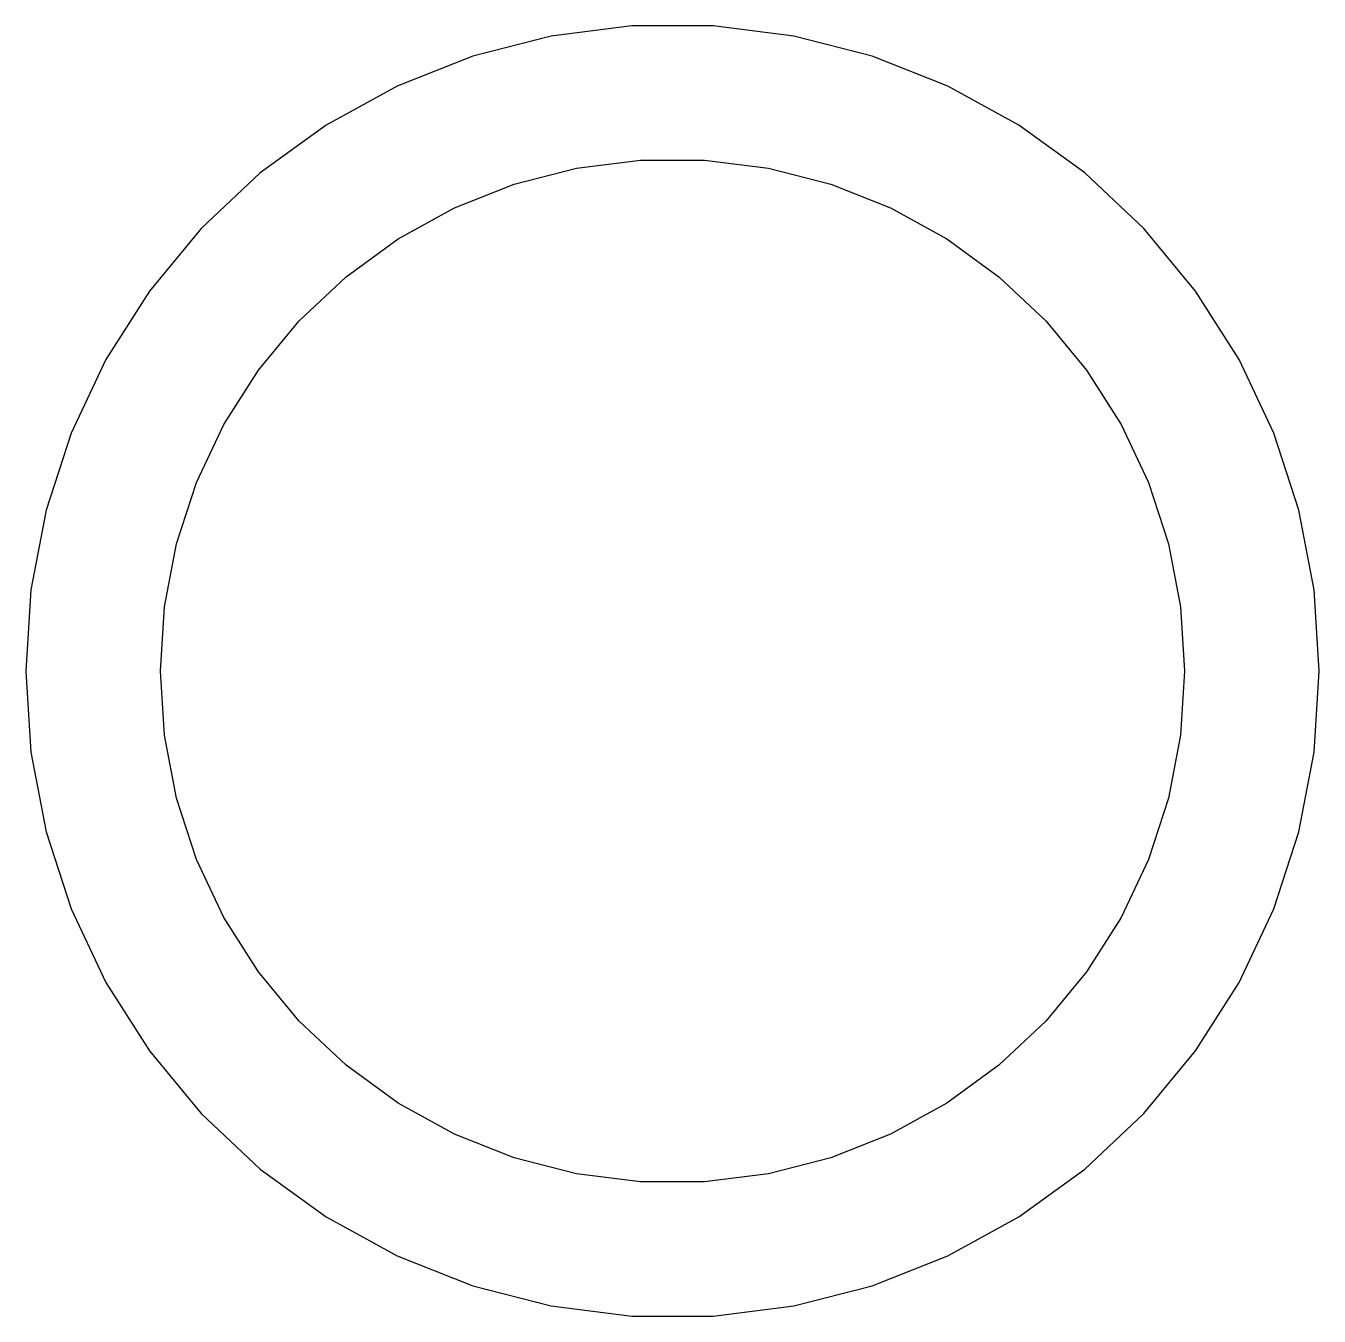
# Model space of a CAD drawing. Header units: metres. Extents: x -60 to 60, y -60 to 60.
import ezdxf

# ---------------------------------------------------------------- set-up
doc = ezdxf.new("R2010")
doc.units = ezdxf.units.M

msp = doc.modelspace()

# ---------------------------------------------------------------- linework, layer by layer
for p, q in [((-11.2429, 58.9372), (-18.541, 57.0634)), ((-3.76743, 59.8816), (-11.2429, 58.9372)), ((3.76743, 59.8816), (-3.76743, 59.8816)), ((11.2429, 58.9372), (3.76743, 59.8816)), ((18.541, 57.0634), (11.2429, 58.9372)), ((-18.541, 57.0634), (-25.5468, 54.2896)), ((25.5468, 54.2896), (18.541, 57.0634)), ((-25.5468, 54.2896), (-32.1496, 50.6597)), ((32.1496, 50.6597), (25.5468, 54.2896)), ((-32.1496, 50.6597), (-38.2454, 46.2308)), ((38.2454, 46.2308), (32.1496, 50.6597)), ((-8.9006, 46.6586), (-2.98254, 47.4063)), ((-2.98254, 47.4063), (2.98254, 47.4063)), ((2.98254, 47.4063), (8.9006, 46.6586)), ((-38.2454, 46.2308), (-43.7381, 41.0728)), ((-14.6783, 45.1752), (-8.9006, 46.6586)), ((8.9006, 46.6586), (14.6783, 45.1752)), ((43.7381, 41.0728), (38.2454, 46.2308)), ((-20.2245, 42.9793), (-14.6783, 45.1752)), ((14.6783, 45.1752), (20.2245, 42.9793)), ((-25.4518, 40.1056), (-20.2245, 42.9793)), ((20.2245, 42.9793), (25.4518, 40.1056)), ((-43.7381, 41.0728), (-48.541, 35.2671)), ((48.541, 35.2671), (43.7381, 41.0728)), ((-30.2776, 36.5994), (-25.4518, 40.1056)), ((25.4518, 40.1056), (30.2776, 36.5994)), ((-34.626, 32.516), (-30.2776, 36.5994)), ((30.2776, 36.5994), (34.626, 32.516)), ((-48.541, 35.2671), (-52.5784, 28.9052)), ((52.5784, 28.9052), (48.541, 35.2671)), ((-38.4283, 27.9198), (-34.626, 32.516)), ((34.626, 32.516), (38.4283, 27.9198)), ((-52.5784, 28.9052), (-55.7866, 22.0875)), ((55.7866, 22.0875), (52.5784, 28.9052)), ((-41.6246, 22.8833), (-38.4283, 27.9198)), ((38.4283, 27.9198), (41.6246, 22.8833)), ((-44.1644, 17.4859), (-41.6246, 22.8833)), ((41.6246, 22.8833), (44.1644, 17.4859)), ((-55.7866, 22.0875), (-58.115, 14.9214)), ((58.115, 14.9214), (55.7866, 22.0875)), ((-46.0077, 11.8128), (-44.1644, 17.4859)), ((44.1644, 17.4859), (46.0077, 11.8128)), ((-58.115, 14.9214), (-59.5269, 7.51999)), ((59.5269, 7.51999), (58.115, 14.9214)), ((-47.1254, 5.95332), (-46.0077, 11.8128)), ((46.0077, 11.8128), (47.1254, 5.95332)), ((-59.5269, 7.51999), (-60, 0)), ((60, 0), (59.5269, 7.51999)), ((-47.5, 0), (-47.1254, 5.95332)), ((47.1254, 5.95332), (47.5, 0)), ((-60, 0), (-59.5269, -7.51999)), ((-47.1254, -5.95332), (-47.5, 0)), ((47.5, 0), (47.1254, -5.95332)), ((59.5269, -7.51999), (60, 0)), ((-46.0077, -11.8128), (-47.1254, -5.95332)), ((47.1254, -5.95332), (46.0077, -11.8128)), ((-59.5269, -7.51999), (-58.115, -14.9214)), ((58.115, -14.9214), (59.5269, -7.51999)), ((-44.1644, -17.4859), (-46.0077, -11.8128)), ((46.0077, -11.8128), (44.1644, -17.4859)), ((-58.115, -14.9214), (-55.7866, -22.0875)), ((55.7866, -22.0875), (58.115, -14.9214)), ((-41.6246, -22.8833), (-44.1644, -17.4859)), ((44.1644, -17.4859), (41.6246, -22.8833)), ((-55.7866, -22.0875), (-52.5784, -28.9052)), ((52.5784, -28.9052), (55.7866, -22.0875)), ((-38.4283, -27.9198), (-41.6246, -22.8833)), ((41.6246, -22.8833), (38.4283, -27.9198)), ((-34.626, -32.516), (-38.4283, -27.9198)), ((38.4283, -27.9198), (34.626, -32.516)), ((-52.5784, -28.9052), (-48.541, -35.2671)), ((48.541, -35.2671), (52.5784, -28.9052)), ((-30.2776, -36.5994), (-34.626, -32.516)), ((34.626, -32.516), (30.2776, -36.5994)), ((-48.541, -35.2671), (-43.7381, -41.0728)), ((43.7381, -41.0728), (48.541, -35.2671)), ((-25.4518, -40.1056), (-30.2776, -36.5994)), ((30.2776, -36.5994), (25.4518, -40.1056)), ((-20.2245, -42.9793), (-25.4518, -40.1056)), ((25.4518, -40.1056), (20.2245, -42.9793)), ((-43.7381, -41.0728), (-38.2454, -46.2308)), ((38.2454, -46.2308), (43.7381, -41.0728)), ((-14.6783, -45.1752), (-20.2245, -42.9793)), ((20.2245, -42.9793), (14.6783, -45.1752)), ((-8.9006, -46.6586), (-14.6783, -45.1752)), ((14.6783, -45.1752), (8.9006, -46.6586)), ((-38.2454, -46.2308), (-32.1496, -50.6597)), ((-2.98254, -47.4063), (-8.9006, -46.6586)), ((8.9006, -46.6586), (2.98254, -47.4063)), ((32.1496, -50.6597), (38.2454, -46.2308)), ((2.98254, -47.4063), (-2.98254, -47.4063)), ((-32.1496, -50.6597), (-25.5468, -54.2896)), ((25.5468, -54.2896), (32.1496, -50.6597)), ((-25.5468, -54.2896), (-18.541, -57.0634)), ((18.541, -57.0634), (25.5468, -54.2896)), ((-18.541, -57.0634), (-11.2429, -58.9372)), ((11.2429, -58.9372), (18.541, -57.0634)), ((-11.2429, -58.9372), (-3.76743, -59.8816)), ((-3.76743, -59.8816), (3.76743, -59.8816)), ((3.76743, -59.8816), (11.2429, -58.9372))]:
    msp.add_line(p, q)

doc.saveas('drawing.dxf')
